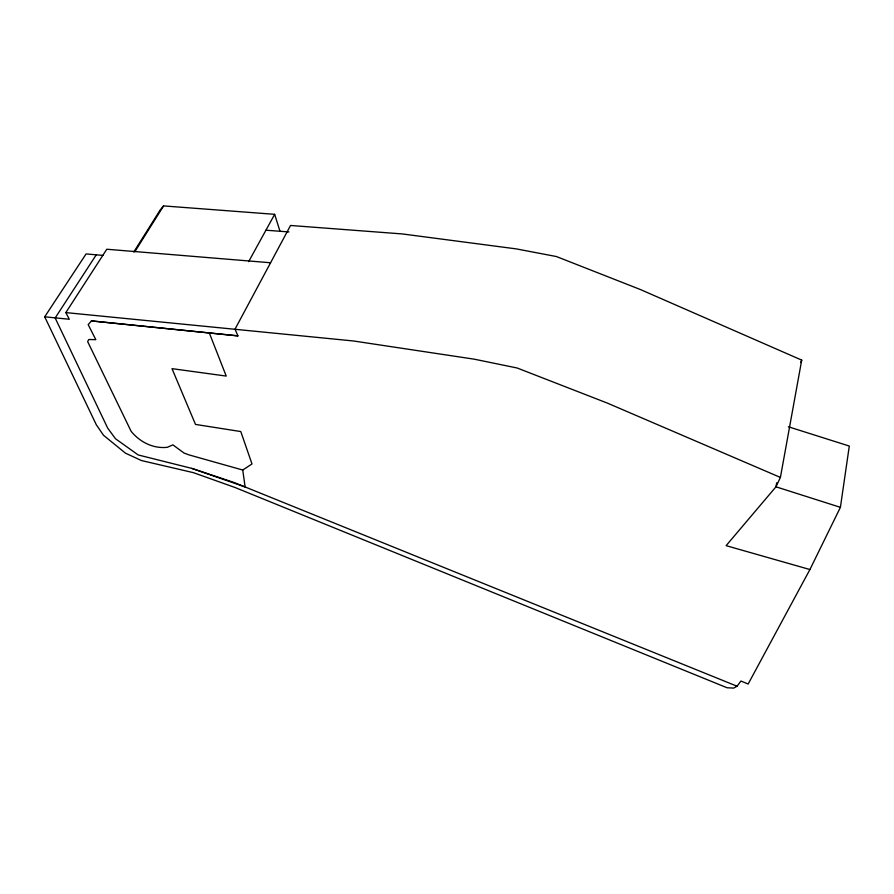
<?xml version="1.0" encoding="UTF-8"?>
<svg xmlns="http://www.w3.org/2000/svg" width="894" height="894" viewBox="0 0 894 894"><rect width="100%" height="100%" fill="white"/><g stroke="black" fill="none" stroke-linecap="round" stroke-linejoin="round"><path stroke-width="1.34" d="M103.089 255.416L86.07 253.93L44.7 316.811L96.306 424.762L103.503 435.255L125.484 453.18L141.52 460.566L193.439 472.669L235.189 487.554L727.079 687.765L733.728 688.089L737.081 686.223L740.936 681.027L748.144 684.022L809.919 569.534L840.405 507.334L849.3 446.061L788.374 426.773M809.919 569.534L726.118 545.653L775.97 486.805L780.406 477.43L801.717 360.114L640.529 289.589L556.414 256.544L516.263 248.89L402.423 233.949L290.539 225.467L235.021 329.171L237.927 335.876L91.434 320.912L88.182 324.667L95.826 339.675L88.808 339.496L87.646 341.597L131.105 431.266C139.844 442.083 153.254 448.877 167.334 447.302L172.877 444.854L184.108 453.09L188.913 454.867L242.743 470.032L251.996 463.952L240.788 431.556L195.495 424.415L172.006 368.652L226.227 376.072L209.364 333.071M776.707 482.782L775.97 486.805L840.405 507.334M800.644 362.551L801.717 360.114M248.633 261.674L274.659 214.325L163.58 205.911L160.261 209.855L133.776 252.03M134.86 251.672L163.58 205.911M44.7 316.811L69.319 319.259L65.832 312.598L106.788 249.236L270.569 262.758M96.217 254.902L55.16 317.973L107.682 428.092L115.505 438.753L138.168 454.945L191.718 468.367L233.949 482.447L737.081 686.223M265.931 230.216L288.941 231.926M65.832 312.598L353.32 340.96L474.301 359.187L517.123 367.993L607.395 403.116L780.406 477.43M91.434 320.912L237.927 335.876M191.718 468.367L245.124 486.962L242.743 470.032M274.659 214.325L280.057 231.479"/></g></svg>
